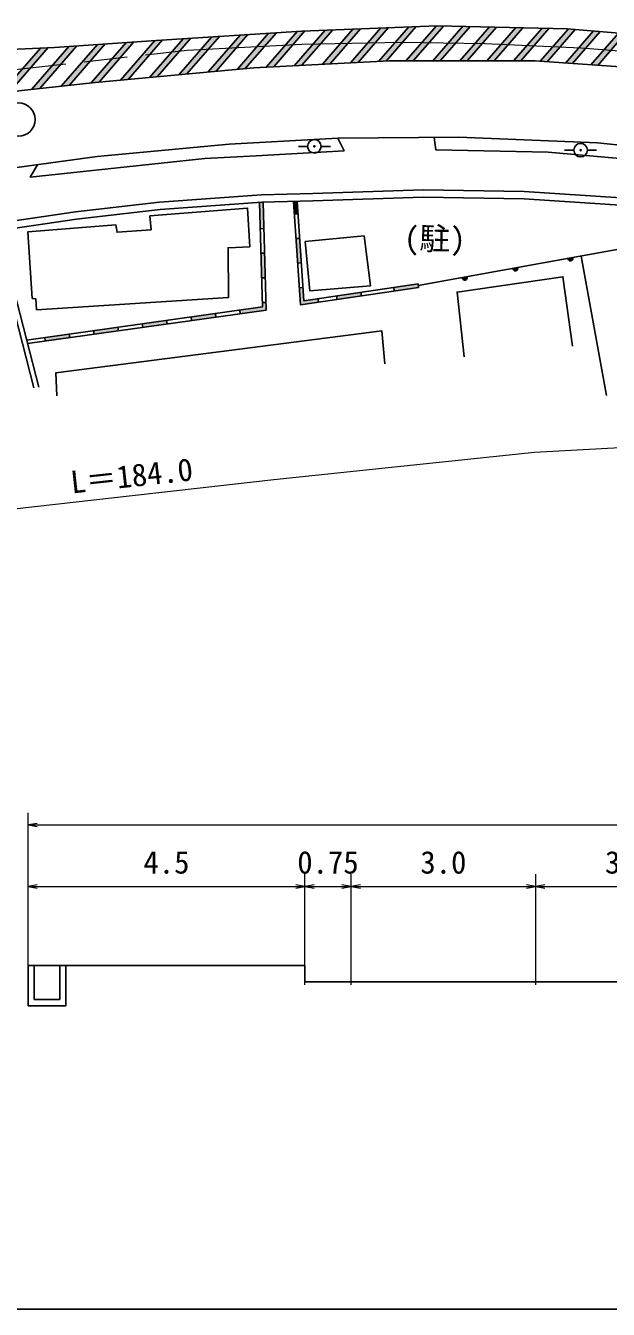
# Model space of a CAD drawing. Units: millimetres at full size, sheet at 1:1000, with parts at other scales. Extents: x 40000 to 680000, y 20000 to 380000.
# Drawn here: x 174448 to 221792, y 205000 to 309303 of the extents above; entities that cross this region are included whole.
import ezdxf
from ezdxf.enums import TextEntityAlignment as Align

# ---------------------------------------------------------------- set-up
doc = ezdxf.new("R2010")
doc.units = ezdxf.units.MM
doc.header["$LTSCALE"] = 1000
doc.linetypes.add('CHAIN', pattern=[18.5, 12, -1.5, 3.5, -1.5])
for name, color, linetype, lineweight in [('M-BGD', 7, 'Continuous', 25), ('M-BGD-EXST', 7, 'Continuous', 25), ('M-BMK', 2, 'CHAIN', 13), ('M-STR-HTXT', 7, 'Continuous', 13), ('M-STR-STRC', 7, 'Continuous', 25), ('M-TTL-BAND', 7, 'Continuous', 25)]:
    doc.layers.add(name, color=color, linetype=linetype, lineweight=lineweight)
doc.layers.add('M-BMK-HTXT', color=7, linetype='Continuous')
doc.styles.add('ＭＳ ゴシック', font='')
doc.styles.get('ＭＳ ゴシック').set_extended_font_data('MS Gothic')

# ---------------------------------------------------------------- blocks, each defined once
blk = doc.blocks.new('open_arrow')
at = {"color": 0, "linetype": 'Continuous', "lineweight": -2}
blk.add_lwpolyline([(7.5, 1.25), (0, 0), (7.5, -1.25)], dxfattribs=at)

msp = doc.modelspace()

# ---------------------------------------------------------------- hatches: boundary and pattern name
at = {"layer": 'M-BGD'}
h = msp.add_hatch(color=256, dxfattribs=at)
edge = h.paths.add_edge_path()
edge.add_ellipse((197908, 299497), major_axis=(43.9, -23.9), ratio=1, start_angle=28.54177, end_angle=-151.45823)
h = msp.add_hatch(color=256, dxfattribs=at)
edge = h.paths.add_edge_path()
edge.add_ellipse((219542, 299191), major_axis=(43.9, -23.9), ratio=1, start_angle=28.54177, end_angle=-151.45823)
for points in [[(193739, 294955), (193627, 294952), (193439, 294938), (193500, 292807), (193800, 292815)], [(196521, 295034), (196221, 295026), (196290, 293994), (196589, 294014)], [(196723, 292019), (196423, 291999), (196557, 290003), (196856, 290023)], [(193857, 290816), (193557, 290808), (193614, 288808), (193914, 288817)], [(218516, 290389, 0.4608), (218756, 290193, 0.4608), (218912, 290460)], [(214040, 289577, 0.4608), (214280, 289382, 0.4608), (214435, 289649)], [(196989, 288028), (196690, 288008), (196783, 286613), (198244, 286829), (198200, 287126), (197061, 286957)], [(206372, 288034), (206328, 288331), (204359, 288039), (204403, 287742)], [(209918, 288830, 0.4608), (210158, 288634, 0.4608), (210314, 288901)], [(201688, 287643), (199717, 287351), (199761, 287054), (201732, 287346)], [(189865, 285917), (187884, 285638), (187926, 285341), (189907, 285619)], [(193971, 286818), (193671, 286809), (193681, 286453), (191845, 286195), (191887, 285898), (193989, 286193)], [(181985, 284506), (181943, 284803), (179962, 284524), (180004, 284227)], [(185946, 285063), (185904, 285360), (183923, 285081), (183965, 284784)], [(178023, 283949), (177982, 284246), (176001, 283967), (176043, 283670)]]:
    msp.add_hatch(color=256, dxfattribs=at).paths.add_polyline_path(points)
at = {"layer": 'M-STR-STRC'}
for points in [[(197132, 308873), (196891, 308863), (196507, 308839), (193984, 305935), (194607, 305966)], [(199397, 308964), (198779, 308939), (196269, 306050), (196892, 306081)], [(201661, 309054), (201044, 309029), (198555, 306165), (199178, 306196)], [(203925, 309145), (203308, 309120), (200840, 306279), (201464, 306311)], [(206190, 309235), (205572, 309210), (203126, 306394), (203749, 306426)], [(208424, 309291), (207896, 309303), (207836, 309301), (205351, 306439), (205947, 306439)], [(210566, 309241), (209982, 309255), (207536, 306439), (208132, 306439)], [(212709, 309191), (212124, 309205), (209722, 306439), (210318, 306439)], [(214851, 309141), (214267, 309155), (211908, 306439), (212504, 306439)], [(216993, 309091), (216409, 309105), (214093, 306439), (214690, 306439)], [(219101, 309001), (218546, 309048), (216254, 306410), (216816, 306371)], [(221136, 308828), (220581, 308875), (218313, 306265), (218875, 306225)], [(180920, 307823), (180286, 307780), (177345, 304394), (178004, 304466)], [(183244, 307982), (182610, 307939), (179760, 304658), (180098, 304695), (180414, 304724)], [(185566, 308139), (185053, 308106), (184934, 308098), (182142, 304884), (182790, 304944)], [(187880, 308287), (187249, 308246), (184518, 305103), (185166, 305163)], [(190195, 308435), (189563, 308394), (186894, 305322), (187543, 305382)], [(192509, 308583), (191878, 308543), (189271, 305542), (189919, 305602)], [(194823, 308731), (194192, 308691), (191647, 305761), (192295, 305821)], [(223171, 308655), (222616, 308702), (220373, 306120), (220935, 306080)], [(176282, 307516), (175660, 307487), (172514, 303865), (173173, 303938)], [(178596, 307664), (177963, 307621), (174930, 304130), (175588, 304202)]]:
    msp.add_hatch(color=256, dxfattribs=at).paths.add_polyline_path(points)

# ---------------------------------------------------------------- linework, layer by layer
at = {"layer": 'M-BGD'}
for p, q in [((197358, 299497), (196608, 299497)), ((198458, 299497), (199208, 299497)), ((218992, 299191), (218242, 299191)), ((220092, 299191), (220842, 299191)), ((196290, 293994), (196589, 294014)), ((193500, 292807), (193800, 292815)), ((196423, 291999), (196723, 292019)), ((193557, 290808), (193857, 290816)), ((196557, 290003), (196856, 290023)), ((221649, 279250), (219594, 290584)), ((193614, 288808), (193914, 288817)), ((196690, 288008), (196989, 288028)), ((204403, 287742), (204359, 288039)), ((206328, 288331), (206372, 288034)), ((198200, 287126), (198244, 286829)), ((199717, 287351), (199761, 287054)), ((201732, 287346), (201688, 287643)), ((189865, 285917), (189907, 285619)), ((191845, 286195), (191887, 285898)), ((193671, 286809), (193971, 286818)), ((181943, 284803), (181985, 284506)), ((183923, 285081), (183965, 284784)), ((185904, 285360), (185946, 285063)), ((187884, 285638), (187926, 285341)), ((176001, 283967), (176043, 283670)), ((177982, 284246), (178023, 283949)), ((179962, 284524), (180004, 284227)), ((175144, 230162), (175144, 232929)), ((177224, 230162), (177224, 232929)), ((175144, 230162), (177224, 230162))]:
    msp.add_line(p, q, dxfattribs=at)
for points in [[(72558, 286183), (91434, 288434), (111381, 290759), (142504, 294113), (170525, 297355), (180267, 298661), (190996, 299664), (199810, 300150), (209644, 300241), (220920, 299785), (232399, 298599), (243333, 296840), (247127, 295772), (249403, 293955), (251230, 291991), (252669, 288728), (255810, 280641), (257197, 276386), (257242, 273826), (256404, 272417), (255341, 271273), (253387, 269991), (251135, 269192)], [(175396, 298008), (174818, 297002), (189010, 298516), (193175, 298718), (200325, 299144), (199810, 300150)], [(207631, 300222), (207765, 299224), (216907, 299024), (228583, 297987), (235309, 297151), (235637, 297136), (235785, 298054)], [(73021, 282178), (75239, 282356), (79765, 282761), (89824, 283935), (107735, 286125), (134380, 289134), (148500, 290694), (166470, 292721), (172620, 293317), (178507, 294180), (185334, 294955), (193597, 295551), (197769, 295670), (206738, 295968), (214967, 295829), (224064, 295236), (233313, 294207), (243867, 292511), (251736, 290844)], [(73090, 281582), (75290, 281758), (79826, 282164), (89895, 283340), (107806, 285530), (134446, 288538), (148567, 290098), (166532, 292124), (172693, 292722), (178584, 293585), (185389, 294357), (193627, 294952), (197788, 295071), (206742, 295368), (214942, 295230), (224011, 294638), (233233, 293613), (243757, 291921), (252034, 290168)], [(174523, 283760), (193681, 286453), (193439, 294938)], [(174599, 283467), (193989, 286193), (193739, 294955)], [(196221, 295026), (196783, 286613), (206372, 288034)], [(196521, 295034), (197061, 286957), (206328, 288331)], [(206350, 288183), (230432, 292549), (232735, 293668)], [(172693, 292722), (173233, 288785), (175504, 279941)], [(164061, 278031), (163202, 281533), (169564, 283096), (168682, 287208), (172978, 288248), (175110, 279881)], [(210076, 282403), (209497, 287653), (218106, 288902), (218893, 283259)], [(176970, 279222), (176906, 281099), (203400, 284504), (203629, 281819)], [(174644, 232929), (197144, 232929), (197144, 231597), (232144, 231597), (232144, 232929), (232144, 235477), (242144, 235477), (242144, 231597), (277144, 231597), (277144, 232929), (299644, 232929)], [(174644, 232929), (174644, 229662), (177724, 229662), (177724, 232929)]]:
    msp.add_lwpolyline(points, dxfattribs=at)
for points in [[(174630, 292557), (174988, 287140), (175268, 287116), (175317, 286227), (190934, 287228), (190895, 291264), (192650, 291333), (192485, 294485), (184550, 293850), (184633, 292718), (181869, 292511), (181786, 293119)], [(197151, 291779), (197526, 287761), (202463, 288156), (201943, 292216)]]:
    msp.add_lwpolyline(points, close=True, dxfattribs=at)
for centre, radius in [((197908, 299497), 550), ((197908, 299497), 50), ((219542, 299191), 550), ((219542, 299191), 50)]:
    msp.add_circle(centre, radius, dxfattribs=at)
for centre in [(218720, 290393), (214243, 289582), (210122, 288834)]:
    msp.add_arc(centre, 203, 181.31535, 19.23873, dxfattribs=at)
at = {"layer": 'M-BGD-EXST'}
msp.add_circle((173862, 301671), 1350, dxfattribs=at)
at = {"layer": 'M-BMK'}
msp.add_lwpolyline([(165787, 304878), (187583, 307307), (196897, 307803), (204992, 307975), (211769, 307866), (219564, 307502), (225741, 307011), (233193, 306326), (240246, 305359), (247656, 304117), (252568, 303001), (261562, 300689), (266668, 299187), (274244, 296578), (280690, 294121), (305509, 283285)], dxfattribs=at)
at = {"layer": 'M-STR-HTXT'}
for p, q in [((174644, 231354), (174644, 245354)), ((174644, 244354), (299644, 244354)), ((174644, 231354), (174644, 240354)), ((197144, 231354), (197144, 240354)), ((200894, 231354), (200894, 240354)), ((215894, 231354), (215894, 240354)), ((215894, 231354), (215894, 240354)), ((174644, 239354), (197144, 239354)), ((197144, 239354), (200894, 239354)), ((200894, 239354), (215894, 239354)), ((215894, 239354), (230894, 239354))]:
    msp.add_line(p, q, dxfattribs=at)
msp.add_lwpolyline([(135893, 265767), (144467, 266761), (194618, 272414), (215783, 274652), (226190, 275205), (241673, 275499), (248358, 275437)], dxfattribs=at)
at = {"layer": 'M-STR-STRC'}
for p, q in [((193984, 305935), (196507, 308839)), ((194607, 305966), (197132, 308873)), ((196269, 306050), (198779, 308939)), ((196892, 306081), (199397, 308964)), ((198555, 306165), (201044, 309029)), ((199178, 306196), (201661, 309054)), ((200840, 306279), (203308, 309120)), ((201464, 306311), (203925, 309145)), ((203126, 306394), (205572, 309210)), ((203749, 306426), (206190, 309235)), ((205351, 306439), (207836, 309301)), ((205947, 306439), (208424, 309291)), ((207536, 306439), (209982, 309255)), ((208132, 306439), (210566, 309241)), ((209722, 306439), (212124, 309205)), ((210318, 306439), (212709, 309191)), ((211908, 306439), (214267, 309155)), ((212504, 306439), (214851, 309141)), ((214093, 306439), (216409, 309105)), ((214690, 306439), (216993, 309091)), ((216254, 306410), (218546, 309048)), ((216816, 306371), (219101, 309001)), ((218313, 306265), (220581, 308875)), ((218875, 306225), (221136, 308828)), ((177345, 304394), (180286, 307780)), ((178004, 304466), (180920, 307823)), ((179760, 304658), (182610, 307939)), ((180414, 304724), (183244, 307982)), ((182142, 304884), (184934, 308098)), ((182790, 304944), (185566, 308139)), ((184518, 305103), (187249, 308246)), ((185166, 305163), (187880, 308287)), ((186894, 305322), (189563, 308394)), ((187543, 305382), (190195, 308435)), ((189271, 305542), (191878, 308543)), ((189919, 305602), (192509, 308583)), ((191647, 305761), (194192, 308691)), ((192295, 305821), (194823, 308731)), ((220373, 306120), (222616, 308702)), ((220935, 306080), (223171, 308655)), ((172514, 303865), (175660, 307487)), ((173173, 303938), (176282, 307516)), ((174930, 304130), (177963, 307621)), ((175588, 304202), (178596, 307664))]:
    msp.add_line(p, q, dxfattribs=at)
for points in [[(269111, 299420), (258941, 302528), (252898, 304093), (245315, 305730), (238154, 306878), (233404, 307663), (225926, 308420), (218437, 309058), (207896, 309303), (196891, 308863), (185053, 308106), (176795, 307541), (169048, 307171), (156463, 306056), (136006, 303714)], [(136271, 299719), (162681, 302790), (180098, 304695), (192987, 305885), (204022, 306439), (215840, 306439), (228572, 305542), (237461, 304382), (247742, 302482), (256078, 300478), (264449, 297943), (268060, 296760)]]:
    msp.add_lwpolyline(points, dxfattribs=at)
at = {"layer": 'M-TTL-BAND'}
msp.add_line((40000, 205000), (579000, 205000), dxfattribs=at)

# ---------------------------------------------------------------- block references
at = {"layer": 'M-STR-HTXT', "xscale": 100, "yscale": 100}
for p in [(174644, 244354), (174644, 239354), (197144, 239354), (200894, 239354), (215894, 239354)]:
    msp.add_blockref('open_arrow', p, dxfattribs=at)
at = {"layer": 'M-STR-HTXT', "xscale": 100, "yscale": 100, "rotation": 180}
for p in [(197144, 239354), (200894, 239354), (215894, 239354)]:
    msp.add_blockref('open_arrow', p, dxfattribs=at)

# ---------------------------------------------------------------- texts
at = {"layer": 'M-BMK-HTXT', "style": 'ＭＳ ゴシック'}
msp.add_text('(駐)', height=1833, rotation=359.284, dxfattribs=at).set_placement((205178, 290568), align=Align.BOTTOM_LEFT)
at = {"layer": 'M-STR-HTXT', "style": 'ＭＳ ゴシック'}
msp.add_text('L＝184.0', height=1833, rotation=6.218, dxfattribs=at).set_placement((178255, 270740), align=Align.BOTTOM_LEFT)
for s, p in [('4.5', (184019, 239854)), ('0.75', (196519, 239854)), ('3.0', (206519, 239854)), ('3.0', (221519, 239854))]:
    msp.add_text(s, height=1833, dxfattribs=at).set_placement(p, align=Align.BOTTOM_LEFT)

doc.saveas('drawing.dxf')
